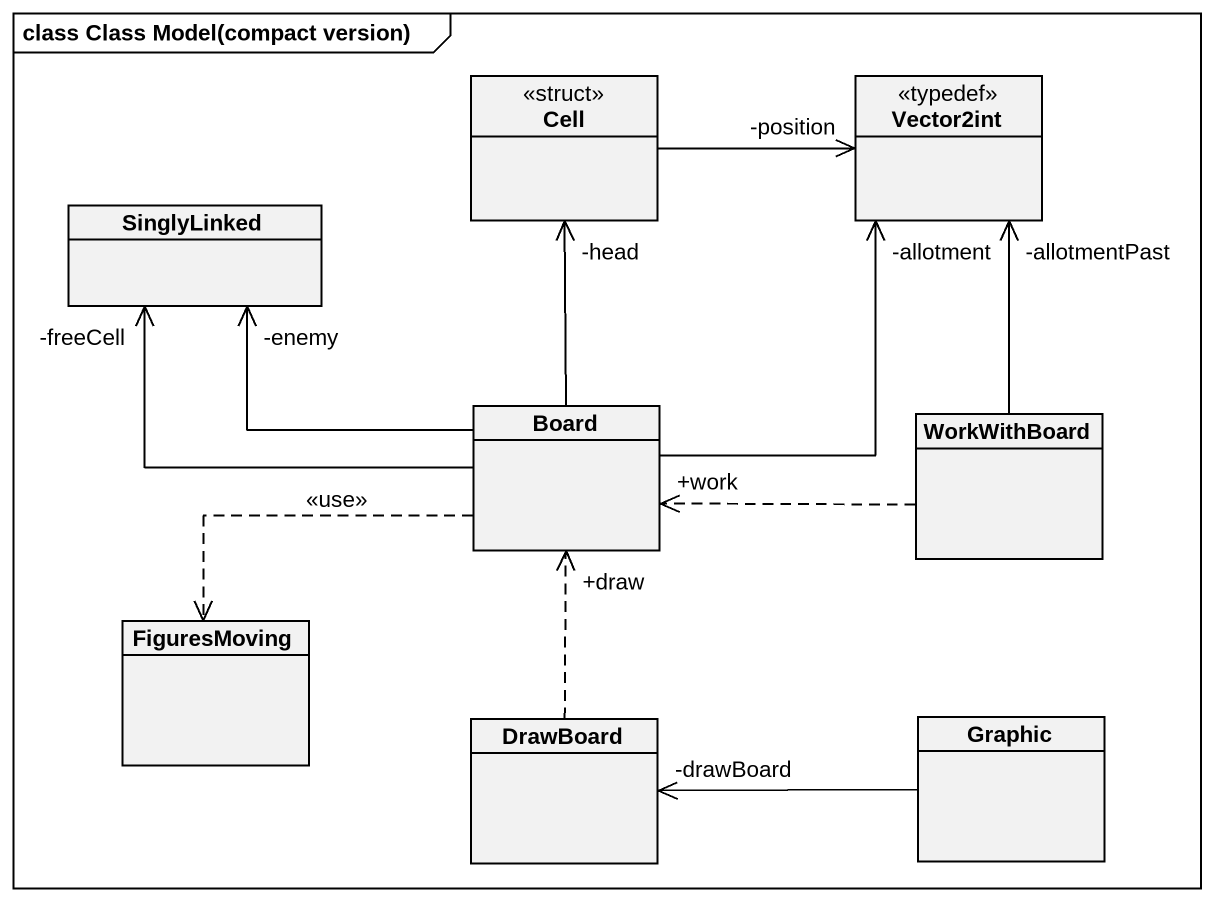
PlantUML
@startuml
mainframe class Class Model(compact version)
hide circle
hide empty members
class Cell <<struct>>
class Vector2int <<typedef>>
class SinglyLinked
class Board
class WorkWithBoard
class FiguresMoving
class DrawBoard
class Graphic
Cell -right-> "-position" Vector2int
Board -up-> "-head" Cell
Board -up-> "-allotment" Vector2int
Board -left-> "-enemy" SinglyLinked
Board -left-> "-freeCell" SinglyLinked
Board ..> FiguresMoving : <<use>>
WorkWithBoard -up-> "-allotmentPast" Vector2int
WorkWithBoard .left.> "+work" Board
DrawBoard .up.> "+draw" Board
Graphic -left-> "-drawBoard" DrawBoard
@enduml
